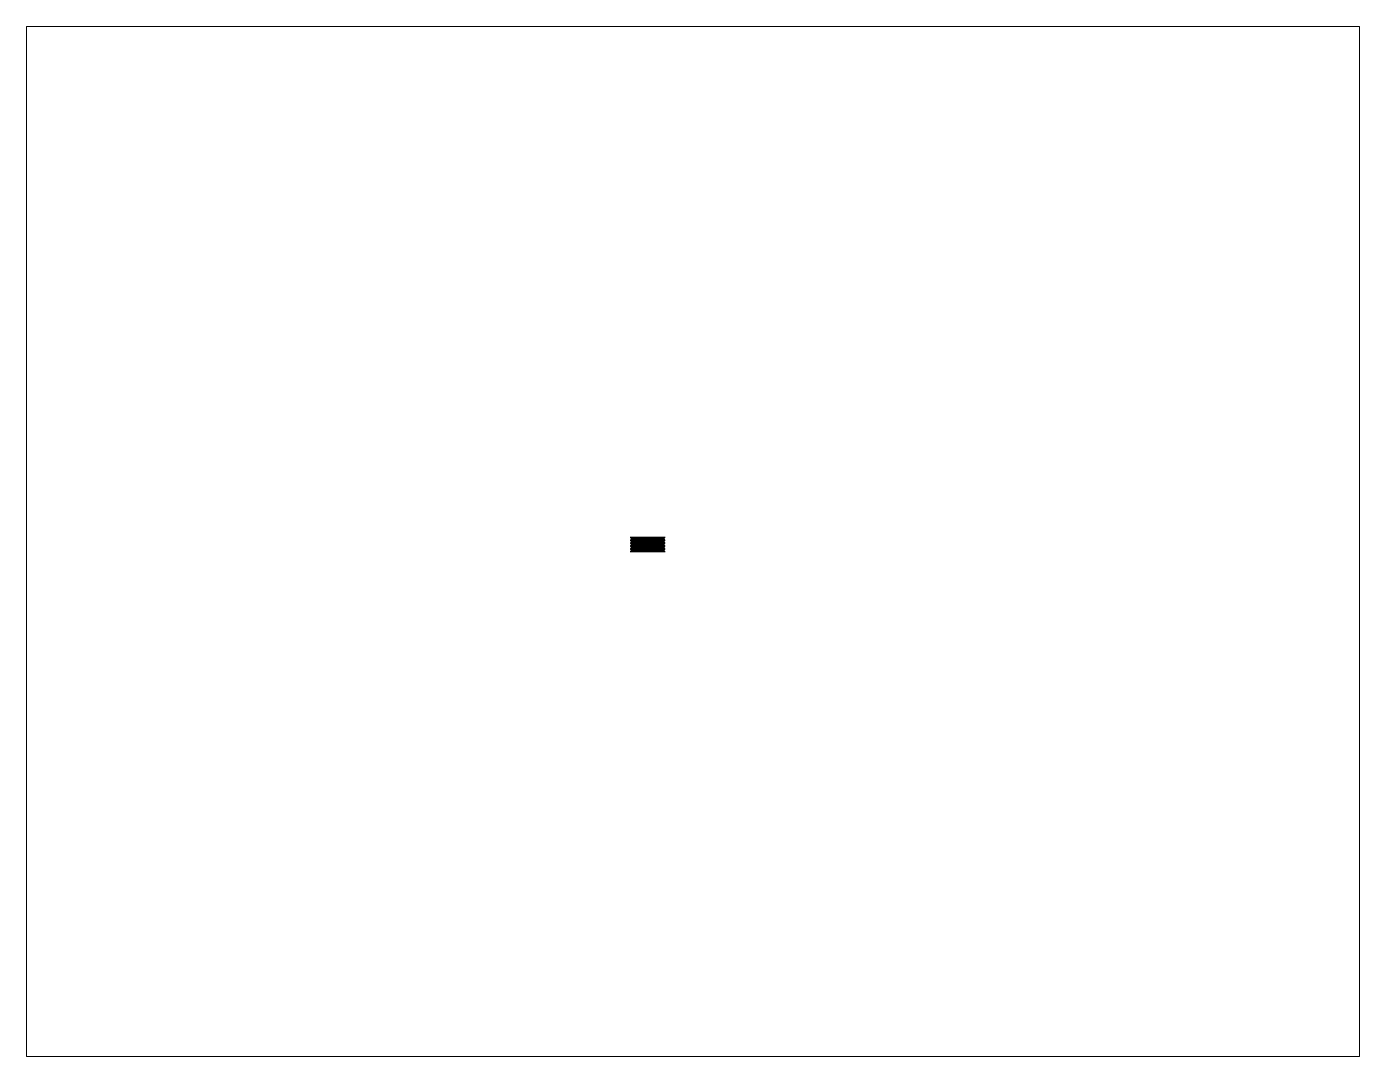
# Paper-space layout 'Layout1' of a CAD drawing. Extents: x 0 to 11, y 0 to 8.5.
# The model-space entities are those that its viewports show. They can reach past a viewport. Long polylines and large blocks are cut down to what shows.
import ezdxf

# ---------------------------------------------------------------- set-up
doc = ezdxf.new("R2010")
doc.units = 0
doc.header["$LTSCALE"] = 2.020202
doc.layers.add('TUILE', color=231, linetype='CONTINUOUS')
doc.layers.add('VIEWPORT', color=7, linetype='CONTINUOUS')

msp = doc.modelspace()

# ---------------------------------------------------------------- linework, layer by layer
at = {"layer": 'TUILE', "extrusion": (3.37906e-17, -0.162465, 0.986714)}
for p, q in [((-193, 370, 584), (-193, 388, 587)), ((-193, 315, 575), (-193, 333, 578)), ((-193, 259, 566), (-193, 278, 569)), ((-184, 361, 583), (-184, 361, 583)), ((-184, 361, 583), (-184, 342, 580)), ((-184, 342, 580), (-184, 361, 583)), ((-184, 361, 583), (-184, 361, 583)), ((-184, 287, 571), (-184, 305, 574)), ((-184, 305, 574), (-184, 305, 574)), ((-184, 305, 574), (-184, 305, 574)), ((-184, 305, 574), (-184, 287, 571)), ((-174, 370, 584), (-174, 388, 587)), ((-174, 388, 587), (-174, 370, 584)), ((-174, 333, 578), (-174, 315, 575)), ((-174, 315, 575), (-174, 333, 578)), ((-174, 278, 569), (-174, 259, 566)), ((-174, 259, 566), (-174, 278, 569)), ((-165, 361, 583), (-165, 342, 580)), ((-165, 342, 580), (-165, 361, 583)), ((-165, 361, 583), (-165, 361, 583)), ((-165, 305, 574), (-165, 287, 571)), ((-165, 287, 571), (-165, 305, 574)), ((-165, 305, 574), (-165, 305, 574)), ((-155, 388, 587), (-155, 370, 584)), ((-155, 370, 584), (-155, 388, 587)), ((-155, 333, 578), (-155, 315, 575)), ((-155, 315, 575), (-155, 333, 578)), ((-155, 278, 569), (-155, 259, 566)), ((-155, 259, 566), (-155, 278, 569)), ((-146, 361, 583), (-146, 342, 580)), ((-146, 342, 580), (-146, 361, 583)), ((-146, 361, 583), (-146, 361, 583)), ((-146, 305, 574), (-146, 287, 571)), ((-146, 287, 571), (-146, 305, 574)), ((-146, 305, 574), (-146, 305, 574)), ((-136, 370, 584), (-136, 388, 587)), ((-136, 388, 587), (-136, 370, 584)), ((-136, 333, 578), (-136, 315, 575)), ((-136, 315, 575), (-136, 333, 578)), ((-136, 278, 569), (-136, 259, 566)), ((-136, 259, 566), (-136, 278, 569)), ((-127, 361, 583), (-127, 342, 580)), ((-127, 342, 580), (-127, 361, 583)), ((-127, 361, 583), (-127, 361, 583)), ((-127, 305, 574), (-127, 287, 571)), ((-127, 287, 571), (-127, 305, 574)), ((-127, 305, 574), (-127, 305, 574)), ((-117, 370, 584), (-117, 388, 587)), ((-117, 388, 587), (-117, 370, 584)), ((-117, 333, 578), (-117, 315, 575)), ((-117, 315, 575), (-117, 333, 578)), ((-117, 278, 569), (-117, 259, 566)), ((-117, 259, 566), (-117, 278, 569)), ((-108, 361, 583), (-108, 342, 580)), ((-108, 342, 580), (-108, 361, 583)), ((-108, 361, 583), (-108, 361, 583)), ((-108, 305, 574), (-108, 287, 571)), ((-108, 287, 571), (-108, 305, 574)), ((-108, 305, 574), (-108, 305, 574)), ((-98, 388, 587), (-98, 370, 584)), ((-98, 370, 584), (-98, 388, 587)), ((-98, 333, 578), (-98, 315, 575)), ((-98, 315, 575), (-98, 333, 578)), ((-98, 278, 569), (-98, 259, 566)), ((-98, 259, 566), (-98, 278, 569)), ((-89, 361, 583), (-89, 342, 580)), ((-89, 342, 580), (-89, 361, 583)), ((-89, 361, 583), (-89, 361, 583)), ((-89, 287, 571), (-89, 305, 574)), ((-89, 305, 574), (-89, 305, 574)), ((-89, 305, 574), (-89, 287, 571)), ((-79, 370, 584), (-79, 388, 587)), ((-79, 388, 587), (-79, 370, 584)), ((-79, 333, 578), (-79, 315, 575)), ((-79, 315, 575), (-79, 333, 578)), ((-79, 278, 569), (-79, 259, 566)), ((-79, 259, 566), (-79, 278, 569)), ((-70, 361, 583), (-70, 342, 580)), ((-70, 342, 580), (-70, 361, 583)), ((-70, 361, 583), (-70, 361, 583)), ((-70, 305, 574), (-70, 287, 571)), ((-70, 287, 571), (-70, 305, 574)), ((-70, 305, 574), (-70, 305, 574)), ((-60, 370, 584), (-60, 388, 587)), ((-60, 388, 587), (-60, 370, 584)), ((-60, 333, 578), (-60, 315, 575)), ((-60, 315, 575), (-60, 333, 578)), ((-60, 278, 569), (-60, 259, 566)), ((-60, 259, 566), (-60, 278, 569)), ((-51, 361, 583), (-51, 342, 580)), ((-51, 342, 580), (-51, 361, 583)), ((-51, 361, 583), (-51, 361, 583)), ((-51, 305, 574), (-51, 287, 571)), ((-51, 287, 571), (-51, 305, 574)), ((-51, 305, 574), (-51, 305, 574)), ((-41, 370, 584), (-41, 388, 587)), ((-41, 388, 587), (-41, 370, 584)), ((-41, 333, 578), (-41, 315, 575)), ((-41, 315, 575), (-41, 333, 578)), ((-41, 278, 569), (-41, 259, 566)), ((-41, 259, 566), (-41, 278, 569)), ((-32, 361, 583), (-32, 342, 580)), ((-32, 342, 580), (-32, 361, 583)), ((-32, 361, 583), (-32, 361, 583)), ((-32, 305, 574), (-32, 287, 571)), ((-32, 287, 571), (-32, 305, 574)), ((-32, 305, 574), (-32, 305, 574)), ((-22, 388, 587), (-22, 370, 584)), ((-22, 370, 584), (-22, 388, 587)), ((-22, 333, 578), (-22, 315, 575)), ((-22, 315, 575), (-22, 333, 578)), ((-22, 278, 569), (-22, 259, 566)), ((-22, 259, 566), (-22, 278, 569)), ((-13, 361, 583), (-13, 342, 580)), ((-13, 342, 580), (-13, 361, 583)), ((-13, 361, 583), (-13, 361, 583)), ((-13, 305, 574), (-13, 287, 571)), ((-13, 287, 571), (-13, 305, 574)), ((-13, 305, 574), (-13, 305, 574)), ((-3, 370, 584), (-3, 388, 587)), ((-3, 388, 587), (-3, 370, 584)), ((-3, 333, 578), (-3, 315, 575)), ((-3, 315, 575), (-3, 333, 578)), ((-3, 278, 569), (-3, 259, 566)), ((-3, 259, 566), (-3, 278, 569)), ((6, 361, 583), (6, 342, 580)), ((6, 342, 580), (6, 361, 583)), ((6, 361, 583), (6, 361, 583)), ((6, 305, 574), (6, 287, 571)), ((6, 287, 571), (6, 305, 574)), ((6, 305, 574), (6, 305, 574)), ((16, 370, 584), (16, 388, 587)), ((16, 388, 587), (16, 370, 584)), ((16, 333, 578), (16, 315, 575)), ((16, 315, 575), (16, 333, 578)), ((16, 278, 569), (16, 259, 566)), ((16, 259, 566), (16, 278, 569)), ((25, 361, 583), (25, 342, 580)), ((25, 342, 580), (25, 361, 583)), ((25, 361, 583), (25, 361, 583)), ((25, 305, 574), (25, 287, 571)), ((25, 287, 571), (25, 305, 574)), ((25, 305, 574), (25, 305, 574)), ((35, 388, 587), (35, 370, 584)), ((35, 370, 584), (35, 388, 587)), ((35, 333, 578), (35, 315, 575)), ((35, 315, 575), (35, 333, 578)), ((35, 278, 569), (35, 259, 566)), ((35, 259, 566), (35, 278, 569)), ((44, 361, 583), (44, 342, 580)), ((44, 342, 580), (44, 361, 583)), ((44, 361, 583), (44, 361, 583)), ((44, 305, 574), (44, 287, 571)), ((44, 287, 571), (44, 305, 574)), ((44, 305, 574), (44, 305, 574)), ((54, 370, 584), (54, 388, 587)), ((54, 388, 587), (54, 370, 584)), ((54, 333, 578), (54, 315, 575)), ((54, 315, 575), (54, 333, 578)), ((54, 278, 569), (54, 259, 566)), ((54, 259, 566), (54, 278, 569)), ((63, 361, 583), (63, 342, 580)), ((63, 342, 580), (63, 361, 583)), ((63, 361, 583), (63, 361, 583)), ((63, 305, 574), (63, 287, 571)), ((63, 287, 571), (63, 305, 574)), ((63, 305, 574), (63, 305, 574)), ((73, 370, 584), (73, 388, 587)), ((73, 388, 587), (73, 370, 584)), ((73, 333, 578), (73, 315, 575)), ((73, 315, 575), (73, 333, 578)), ((73, 278, 569), (73, 259, 566)), ((73, 259, 566), (73, 278, 569)), ((82, 361, 583), (82, 342, 580)), ((82, 342, 580), (82, 361, 583)), ((82, 361, 583), (82, 361, 583)), ((82, 305, 574), (82, 287, 571)), ((82, 287, 571), (82, 305, 574)), ((82, 305, 574), (82, 305, 574)), ((92, 370, 584), (92, 388, 587)), ((92, 388, 587), (92, 370, 584)), ((92, 333, 578), (92, 315, 575)), ((92, 315, 575), (92, 333, 578)), ((92, 278, 569), (92, 259, 566)), ((92, 259, 566), (92, 278, 569)), ((101, 361, 583), (101, 342, 580)), ((101, 342, 580), (101, 361, 583)), ((101, 361, 583), (101, 361, 583)), ((101, 287, 571), (101, 305, 574)), ((101, 305, 574), (101, 305, 574)), ((101, 305, 574), (101, 287, 571)), ((111, 388, 587), (111, 370, 584)), ((111, 370, 584), (111, 388, 587)), ((111, 333, 578), (111, 315, 575)), ((111, 315, 575), (111, 333, 578)), ((111, 278, 569), (111, 259, 566)), ((111, 259, 566), (111, 278, 569)), ((120, 361, 583), (120, 342, 580)), ((120, 342, 580), (120, 361, 583)), ((120, 361, 583), (120, 361, 583)), ((120, 305, 574), (120, 287, 571)), ((120, 287, 571), (120, 305, 574)), ((120, 305, 574), (120, 305, 574)), ((130, 370, 584), (130, 388, 587)), ((130, 388, 587), (130, 370, 584)), ((130, 333, 578), (130, 315, 575)), ((130, 315, 575), (130, 333, 578)), ((130, 278, 569), (130, 259, 566)), ((130, 259, 566), (130, 278, 569)), ((139, 361, 583), (139, 342, 580)), ((139, 342, 580), (139, 361, 583)), ((139, 361, 583), (139, 361, 583)), ((139, 305, 574), (139, 287, 571)), ((139, 287, 571), (139, 305, 574)), ((139, 305, 574), (139, 305, 574)), ((149, 388, 587), (149, 370, 584)), ((149, 333, 578), (149, 315, 575)), ((149, 278, 569), (149, 259, 566)), ((158, 361, 583), (158, 342, 580)), ((158, 342, 580), (158, 361, 583)), ((158, 361, 583), (158, 361, 583)), ((158, 287, 571), (158, 305, 574)), ((158, 305, 574), (158, 305, 574)), ((158, 305, 574), (158, 287, 571)), ((168, 370, 584), (168, 388, 587)), ((168, 388, 587), (168, 370, 584)), ((168, 333, 578), (168, 315, 575)), ((168, 315, 575), (168, 333, 578)), ((168, 278, 569), (168, 259, 566)), ((168, 259, 566), (168, 278, 569)), ((177, 361, 583), (177, 342, 580)), ((177, 342, 580), (177, 361, 583)), ((177, 361, 583), (177, 361, 583)), ((177, 305, 574), (177, 287, 571)), ((177, 287, 571), (177, 305, 574)), ((177, 305, 574), (177, 305, 574)), ((187, 388, 587), (187, 370, 584)), ((187, 370, 584), (187, 388, 587)), ((187, 333, 578), (187, 315, 575)), ((187, 315, 575), (187, 333, 578)), ((187, 278, 569), (187, 259, 566)), ((187, 259, 566), (187, 278, 569)), ((196, 361, 583), (196, 342, 580)), ((196, 342, 580), (196, 361, 583)), ((196, 361, 583), (196, 361, 583)), ((196, 305, 574), (196, 287, 571)), ((196, 287, 571), (196, 305, 574)), ((196, 305, 574), (196, 305, 574)), ((206, 388, 587), (206, 370, 584)), ((206, 370, 584), (206, 388, 587)), ((206, 333, 578), (206, 315, 575)), ((206, 315, 575), (206, 333, 578)), ((206, 278, 569), (206, 259, 566)), ((206, 259, 566), (206, 278, 569)), ((215, 361, 583), (215, 342, 580)), ((215, 342, 580), (215, 361, 583)), ((215, 361, 583), (215, 361, 583)), ((215, 305, 574), (215, 287, 571)), ((215, 287, 571), (215, 305, 574)), ((215, 305, 574), (215, 305, 574)), ((225, 388, 587), (225, 370, 584)), ((225, 370, 584), (225, 388, 587)), ((225, 333, 578), (225, 315, 575)), ((225, 315, 575), (225, 333, 578)), ((225, 278, 569), (225, 259, 566)), ((225, 259, 566), (225, 278, 569)), ((234, 361, 583), (234, 342, 580)), ((234, 342, 580), (234, 361, 583)), ((234, 361, 583), (234, 361, 583)), ((234, 305, 574), (234, 287, 571)), ((234, 287, 571), (234, 305, 574)), ((234, 305, 574), (234, 305, 574)), ((244, 388, 587), (244, 370, 584)), ((244, 370, 584), (244, 388, 587)), ((244, 333, 578), (244, 315, 575)), ((244, 315, 575), (244, 333, 578)), ((244, 278, 569), (244, 259, 566)), ((244, 259, 566), (244, 278, 569)), ((253, 361, 583), (253, 342, 580)), ((253, 342, 580), (253, 361, 583)), ((253, 361, 583), (253, 361, 583)), ((253, 305, 574), (253, 287, 571)), ((253, 287, 571), (253, 305, 574)), ((253, 305, 574), (253, 305, 574)), ((263, 388, 587), (263, 370, 584)), ((263, 370, 584), (263, 388, 587)), ((263, 333, 578), (263, 315, 575)), ((263, 315, 575), (263, 333, 578)), ((263, 278, 569), (263, 259, 566)), ((263, 259, 566), (263, 278, 569)), ((272, 361, 583), (272, 342, 580)), ((272, 342, 580), (272, 361, 583)), ((272, 361, 583), (272, 361, 583)), ((272, 305, 574), (272, 287, 571)), ((272, 287, 571), (272, 305, 574)), ((272, 305, 574), (272, 305, 574)), ((282, 388, 587), (282, 370, 584)), ((282, 370, 584), (282, 388, 587)), ((282, 333, 578), (282, 315, 575)), ((282, 315, 575), (282, 333, 578)), ((282, 278, 569), (282, 259, 566)), ((282, 259, 566), (282, 278, 569)), ((291, 361, 583), (291, 342, 580)), ((291, 342, 580), (291, 361, 583)), ((291, 361, 583), (291, 361, 583)), ((291, 305, 574), (291, 287, 571)), ((291, 287, 571), (291, 305, 574)), ((291, 305, 574), (291, 305, 574)), ((301, 388, 587), (301, 370, 584)), ((301, 370, 584), (301, 388, 587)), ((301, 333, 578), (301, 315, 575)), ((301, 315, 575), (301, 333, 578)), ((301, 278, 569), (301, 259, 566)), ((301, 259, 566), (301, 278, 569)), ((310, 361, 583), (310, 342, 580)), ((310, 342, 580), (310, 361, 583)), ((310, 361, 583), (310, 361, 583)), ((310, 305, 574), (310, 287, 571)), ((310, 287, 571), (310, 305, 574)), ((310, 305, 574), (310, 305, 574)), ((320, 388, 587), (320, 370, 584)), ((320, 370, 584), (320, 388, 587)), ((320, 333, 578), (320, 315, 575)), ((320, 315, 575), (320, 333, 578)), ((320, 278, 569), (320, 259, 566)), ((320, 259, 566), (320, 278, 569)), ((329, 361, 583), (329, 342, 580)), ((329, 342, 580), (329, 361, 583)), ((329, 361, 583), (329, 361, 583)), ((329, 305, 574), (329, 287, 571)), ((329, 287, 571), (329, 305, 574)), ((329, 305, 574), (329, 305, 574)), ((339, 388, 587), (339, 370, 584)), ((339, 370, 584), (339, 388, 587)), ((339, 333, 578), (339, 315, 575)), ((339, 315, 575), (339, 333, 578)), ((339, 278, 569), (339, 259, 566)), ((339, 259, 566), (339, 278, 569)), ((348, 361, 583), (348, 342, 580)), ((348, 342, 580), (348, 361, 583)), ((348, 361, 583), (348, 361, 583)), ((348, 305, 574), (348, 287, 571)), ((348, 287, 571), (348, 305, 574)), ((348, 305, 574), (348, 305, 574)), ((358, 388, 587), (358, 370, 584)), ((358, 370, 584), (358, 388, 587)), ((358, 333, 578), (358, 315, 575)), ((358, 315, 575), (358, 333, 578)), ((358, 278, 569), (358, 259, 566)), ((358, 259, 566), (358, 278, 569)), ((367, 361, 583), (367, 342, 580)), ((367, 342, 580), (367, 361, 583)), ((367, 361, 583), (367, 361, 583)), ((367, 305, 574), (367, 287, 571)), ((367, 287, 571), (367, 305, 574)), ((367, 305, 574), (367, 305, 574)), ((377, 388, 587), (377, 370, 584)), ((377, 370, 584), (377, 388, 587)), ((377, 333, 578), (377, 315, 575)), ((377, 315, 575), (377, 333, 578)), ((377, 278, 569), (377, 259, 566)), ((377, 259, 566), (377, 278, 569)), ((386, 361, 583), (386, 342, 580)), ((386, 342, 580), (386, 361, 583)), ((386, 361, 583), (386, 361, 583)), ((386, 305, 574), (386, 287, 571)), ((386, 287, 571), (386, 305, 574)), ((386, 305, 574), (386, 305, 574)), ((396, 388, 587), (396, 370, 584)), ((396, 370, 584), (396, 388, 587)), ((396, 333, 578), (396, 315, 575)), ((396, 315, 575), (396, 333, 578)), ((396, 278, 569), (396, 259, 566)), ((396, 259, 566), (396, 278, 569)), ((405, 361, 583), (405, 342, 580)), ((405, 342, 580), (405, 361, 583)), ((405, 361, 583), (405, 361, 583)), ((405, 305, 574), (405, 287, 571)), ((405, 287, 571), (405, 305, 574)), ((405, 305, 574), (405, 305, 574)), ((415, 388, 587), (415, 370, 584)), ((415, 388, 587), (415, 370, 584)), ((415, 370, 584), (415, 388, 587)), ((415, 333, 578), (415, 315, 575)), ((415, 333, 578), (415, 315, 575)), ((415, 315, 575), (415, 333, 578)), ((415, 278, 569), (415, 259, 566)), ((415, 278, 569), (415, 259, 566)), ((415, 259, 566), (415, 278, 569)), ((424, 361, 583), (424, 342, 580)), ((424, 342, 580), (424, 361, 583)), ((424, 361, 583), (424, 361, 583)), ((424, 305, 574), (424, 287, 571)), ((424, 287, 571), (424, 305, 574)), ((424, 305, 574), (424, 305, 574)), ((434, 388, 587), (434, 370, 584)), ((434, 370, 584), (434, 388, 587)), ((434, 333, 578), (434, 315, 575)), ((434, 315, 575), (434, 333, 578)), ((434, 278, 569), (434, 259, 566)), ((434, 259, 566), (434, 278, 569)), ((443, 361, 583), (443, 342, 580)), ((443, 342, 580), (443, 361, 583)), ((443, 361, 583), (443, 361, 583)), ((443, 305, 574), (443, 287, 571)), ((443, 287, 571), (443, 305, 574)), ((443, 305, 574), (443, 305, 574)), ((453, 388, 587), (453, 370, 584)), ((453, 333, 578), (453, 315, 575)), ((453, 278, 569), (453, 259, 566)), ((-193, 204, 557), (-193, 222, 560)), ((-193, 149, 548), (-193, 167, 551)), ((-193, 94, 539), (-193, 112, 542)), ((-184, 232, 562), (-184, 250, 565)), ((-184, 250, 565), (-184, 250, 565)), ((-184, 250, 565), (-184, 250, 565)), ((-184, 250, 565), (-184, 232, 562)), ((-184, 177, 553), (-184, 195, 556)), ((-184, 195, 556), (-184, 195, 556)), ((-184, 195, 556), (-184, 195, 556)), ((-184, 195, 556), (-184, 177, 553)), ((-184, 121, 544), (-184, 140, 547)), ((-184, 140, 547), (-184, 140, 547)), ((-184, 140, 547), (-184, 140, 547)), ((-184, 140, 547), (-184, 121, 544)), ((-174, 222, 560), (-174, 204, 557)), ((-174, 204, 557), (-174, 222, 560)), ((-174, 167, 551), (-174, 149, 548)), ((-174, 149, 548), (-174, 167, 551)), ((-174, 112, 542), (-174, 94, 539)), ((-174, 94, 539), (-174, 112, 542)), ((-165, 250, 565), (-165, 232, 562)), ((-165, 232, 562), (-165, 250, 565)), ((-165, 250, 565), (-165, 250, 565)), ((-165, 195, 556), (-165, 177, 553)), ((-165, 177, 553), (-165, 195, 556)), ((-165, 195, 556), (-165, 195, 556)), ((-165, 140, 547), (-165, 121, 544)), ((-165, 121, 544), (-165, 140, 547)), ((-165, 140, 547), (-165, 140, 547)), ((-155, 222, 560), (-155, 204, 557)), ((-155, 204, 557), (-155, 222, 560)), ((-155, 167, 551), (-155, 149, 548)), ((-155, 149, 548), (-155, 167, 551)), ((-155, 112, 542), (-155, 94, 539)), ((-155, 94, 539), (-155, 112, 542)), ((-146, 250, 565), (-146, 232, 562)), ((-146, 232, 562), (-146, 250, 565)), ((-146, 250, 565), (-146, 250, 565)), ((-146, 195, 556), (-146, 177, 553)), ((-146, 177, 553), (-146, 195, 556)), ((-146, 195, 556), (-146, 195, 556)), ((-146, 140, 547), (-146, 121, 544)), ((-146, 121, 544), (-146, 140, 547)), ((-146, 140, 547), (-146, 140, 547)), ((-136, 222, 560), (-136, 204, 557)), ((-136, 204, 557), (-136, 222, 560)), ((-136, 167, 551), (-136, 149, 548)), ((-136, 149, 548), (-136, 167, 551)), ((-136, 112, 542), (-136, 94, 539)), ((-136, 94, 539), (-136, 112, 542)), ((-127, 250, 565), (-127, 232, 562)), ((-127, 232, 562), (-127, 250, 565)), ((-127, 250, 565), (-127, 250, 565)), ((-127, 195, 556), (-127, 177, 553)), ((-127, 177, 553), (-127, 195, 556)), ((-127, 195, 556), (-127, 195, 556)), ((-127, 140, 547), (-127, 121, 544)), ((-127, 121, 544), (-127, 140, 547)), ((-127, 140, 547), (-127, 140, 547)), ((-117, 222, 560), (-117, 204, 557)), ((-117, 204, 557), (-117, 222, 560)), ((-117, 167, 551), (-117, 149, 548)), ((-117, 149, 548), (-117, 167, 551)), ((-117, 112, 542), (-117, 94, 539)), ((-117, 94, 539), (-117, 112, 542)), ((-108, 250, 565), (-108, 232, 562)), ((-108, 232, 562), (-108, 250, 565)), ((-108, 250, 565), (-108, 250, 565)), ((-108, 195, 556), (-108, 177, 553)), ((-108, 177, 553), (-108, 195, 556)), ((-108, 195, 556), (-108, 195, 556)), ((-108, 140, 547), (-108, 121, 544)), ((-108, 121, 544), (-108, 140, 547)), ((-108, 140, 547), (-108, 140, 547)), ((-98, 222, 560), (-98, 204, 557)), ((-98, 204, 557), (-98, 222, 560)), ((-98, 167, 551), (-98, 149, 548)), ((-98, 149, 548), (-98, 167, 551)), ((-98, 112, 542), (-98, 94, 539)), ((-98, 94, 539), (-98, 112, 542)), ((-89, 232, 562), (-89, 250, 565)), ((-89, 250, 565), (-89, 250, 565)), ((-89, 250, 565), (-89, 232, 562)), ((-89, 177, 553), (-89, 195, 556)), ((-89, 195, 556), (-89, 195, 556)), ((-89, 195, 556), (-89, 177, 553)), ((-89, 121, 544), (-89, 140, 547)), ((-89, 140, 547), (-89, 140, 547)), ((-89, 140, 547), (-89, 121, 544)), ((-79, 222, 560), (-79, 204, 557)), ((-79, 204, 557), (-79, 222, 560)), ((-79, 167, 551), (-79, 149, 548)), ((-79, 149, 548), (-79, 167, 551)), ((-79, 112, 542), (-79, 94, 539)), ((-79, 94, 539), (-79, 112, 542)), ((-70, 250, 565), (-70, 232, 562)), ((-70, 232, 562), (-70, 250, 565)), ((-70, 250, 565), (-70, 250, 565)), ((-70, 195, 556), (-70, 177, 553)), ((-70, 177, 553), (-70, 195, 556)), ((-70, 195, 556), (-70, 195, 556)), ((-70, 140, 547), (-70, 121, 544)), ((-70, 121, 544), (-70, 140, 547)), ((-70, 140, 547), (-70, 140, 547)), ((-60, 222, 560), (-60, 204, 557)), ((-60, 204, 557), (-60, 222, 560)), ((-60, 167, 551), (-60, 149, 548)), ((-60, 149, 548), (-60, 167, 551)), ((-60, 112, 542), (-60, 94, 539)), ((-60, 94, 539), (-60, 112, 542)), ((-51, 250, 565), (-51, 232, 562)), ((-51, 232, 562), (-51, 250, 565)), ((-51, 250, 565), (-51, 250, 565)), ((-51, 195, 556), (-51, 177, 553)), ((-51, 177, 553), (-51, 195, 556)), ((-51, 195, 556), (-51, 195, 556)), ((-51, 140, 547), (-51, 121, 544)), ((-51, 121, 544), (-51, 140, 547)), ((-51, 140, 547), (-51, 140, 547)), ((-41, 222, 560), (-41, 204, 557)), ((-41, 204, 557), (-41, 222, 560)), ((-41, 167, 551), (-41, 149, 548)), ((-41, 149, 548), (-41, 167, 551)), ((-41, 112, 542), (-41, 94, 539)), ((-41, 94, 539), (-41, 112, 542)), ((-32, 250, 565), (-32, 232, 562)), ((-32, 232, 562), (-32, 250, 565)), ((-32, 250, 565), (-32, 250, 565)), ((-32, 195, 556), (-32, 177, 553)), ((-32, 177, 553), (-32, 195, 556)), ((-32, 195, 556), (-32, 195, 556)), ((-32, 140, 547), (-32, 121, 544)), ((-32, 121, 544), (-32, 140, 547)), ((-32, 140, 547), (-32, 140, 547)), ((-22, 222, 560), (-22, 204, 557)), ((-22, 204, 557), (-22, 222, 560)), ((-22, 167, 551), (-22, 149, 548)), ((-22, 149, 548), (-22, 167, 551)), ((-22, 112, 542), (-22, 94, 539)), ((-22, 94, 539), (-22, 112, 542)), ((-13, 250, 565), (-13, 232, 562)), ((-13, 232, 562), (-13, 250, 565)), ((-13, 250, 565), (-13, 250, 565)), ((-13, 195, 556), (-13, 177, 553)), ((-13, 177, 553), (-13, 195, 556)), ((-13, 195, 556), (-13, 195, 556)), ((-13, 140, 547), (-13, 121, 544)), ((-13, 121, 544), (-13, 140, 547)), ((-13, 140, 547), (-13, 140, 547)), ((-3, 222, 560), (-3, 204, 557)), ((-3, 204, 557), (-3, 222, 560)), ((-3, 167, 551), (-3, 149, 548)), ((-3, 149, 548), (-3, 167, 551)), ((-3, 112, 542), (-3, 94, 539)), ((-3, 94, 539), (-3, 112, 542)), ((6, 250, 565), (6, 232, 562)), ((6, 232, 562), (6, 250, 565)), ((6, 250, 565), (6, 250, 565)), ((6, 195, 556), (6, 177, 553)), ((6, 177, 553), (6, 195, 556)), ((6, 195, 556), (6, 195, 556)), ((6, 140, 547), (6, 121, 544)), ((6, 121, 544), (6, 140, 547)), ((6, 140, 547), (6, 140, 547)), ((16, 222, 560), (16, 204, 557)), ((16, 204, 557), (16, 222, 560)), ((16, 167, 551), (16, 149, 548)), ((16, 149, 548), (16, 167, 551)), ((16, 112, 542), (16, 94, 539)), ((16, 94, 539), (16, 112, 542)), ((25, 250, 565), (25, 232, 562)), ((25, 232, 562), (25, 250, 565)), ((25, 250, 565), (25, 250, 565)), ((25, 195, 556), (25, 177, 553)), ((25, 177, 553), (25, 195, 556)), ((25, 195, 556), (25, 195, 556)), ((25, 140, 547), (25, 121, 544)), ((25, 121, 544), (25, 140, 547)), ((25, 140, 547), (25, 140, 547)), ((35, 222, 560), (35, 204, 557)), ((35, 204, 557), (35, 222, 560)), ((35, 167, 551), (35, 149, 548)), ((35, 149, 548), (35, 167, 551)), ((35, 112, 542), (35, 94, 539)), ((35, 94, 539), (35, 112, 542)), ((44, 250, 565), (44, 232, 562)), ((44, 232, 562), (44, 250, 565)), ((44, 250, 565), (44, 250, 565)), ((44, 195, 556), (44, 177, 553)), ((44, 177, 553), (44, 195, 556)), ((44, 195, 556), (44, 195, 556)), ((44, 140, 547), (44, 121, 544)), ((44, 121, 544), (44, 140, 547)), ((44, 140, 547), (44, 140, 547)), ((54, 222, 560), (54, 204, 557)), ((54, 204, 557), (54, 222, 560)), ((54, 167, 551), (54, 149, 548)), ((54, 149, 548), (54, 167, 551)), ((54, 112, 542), (54, 94, 539)), ((54, 94, 539), (54, 112, 542)), ((63, 250, 565), (63, 232, 562)), ((63, 232, 562), (63, 250, 565)), ((63, 250, 565), (63, 250, 565)), ((63, 195, 556), (63, 177, 553)), ((63, 177, 553), (63, 195, 556)), ((63, 195, 556), (63, 195, 556)), ((63, 140, 547), (63, 121, 544)), ((63, 121, 544), (63, 140, 547)), ((63, 140, 547), (63, 140, 547)), ((73, 222, 560), (73, 204, 557)), ((73, 204, 557), (73, 222, 560)), ((73, 167, 551), (73, 149, 548)), ((73, 149, 548), (73, 167, 551)), ((73, 112, 542), (73, 94, 539)), ((73, 94, 539), (73, 112, 542)), ((82, 250, 565), (82, 232, 562)), ((82, 232, 562), (82, 250, 565)), ((82, 250, 565), (82, 250, 565)), ((82, 195, 556), (82, 177, 553)), ((82, 177, 553), (82, 195, 556)), ((82, 195, 556), (82, 195, 556)), ((82, 140, 547), (82, 121, 544)), ((82, 121, 544), (82, 140, 547)), ((82, 140, 547), (82, 140, 547)), ((92, 222, 560), (92, 204, 557)), ((92, 204, 557), (92, 222, 560)), ((92, 167, 551), (92, 149, 548)), ((92, 149, 548), (92, 167, 551)), ((92, 112, 542), (92, 94, 539)), ((92, 94, 539), (92, 112, 542)), ((101, 232, 562), (101, 250, 565)), ((101, 250, 565), (101, 250, 565)), ((101, 250, 565), (101, 232, 562)), ((101, 177, 553), (101, 195, 556)), ((101, 195, 556), (101, 195, 556)), ((101, 195, 556), (101, 177, 553)), ((101, 121, 544), (101, 140, 547)), ((101, 140, 547), (101, 140, 547)), ((101, 140, 547), (101, 121, 544)), ((111, 222, 560), (111, 204, 557)), ((111, 204, 557), (111, 222, 560)), ((111, 167, 551), (111, 149, 548)), ((111, 149, 548), (111, 167, 551)), ((111, 112, 542), (111, 94, 539)), ((111, 94, 539), (111, 112, 542)), ((120, 250, 565), (120, 232, 562)), ((120, 232, 562), (120, 250, 565)), ((120, 250, 565), (120, 250, 565)), ((120, 195, 556), (120, 177, 553)), ((120, 177, 553), (120, 195, 556)), ((120, 195, 556), (120, 195, 556)), ((120, 140, 547), (120, 121, 544)), ((120, 121, 544), (120, 140, 547)), ((120, 140, 547), (120, 140, 547)), ((130, 222, 560), (130, 204, 557)), ((130, 204, 557), (130, 222, 560)), ((130, 167, 551), (130, 149, 548)), ((130, 149, 548), (130, 167, 551)), ((130, 112, 542), (130, 94, 539)), ((130, 94, 539), (130, 112, 542)), ((139, 250, 565), (139, 232, 562)), ((139, 232, 562), (139, 250, 565)), ((139, 250, 565), (139, 250, 565)), ((139, 195, 556), (139, 177, 553)), ((139, 177, 553), (139, 195, 556)), ((139, 195, 556), (139, 195, 556)), ((139, 140, 547), (139, 121, 544)), ((139, 121, 544), (139, 140, 547)), ((139, 140, 547), (139, 140, 547)), ((149, 222, 560), (149, 204, 557)), ((149, 167, 551), (149, 149, 548)), ((149, 112, 542), (149, 94, 539)), ((158, 232, 562), (158, 250, 565)), ((158, 250, 565), (158, 250, 565)), ((158, 250, 565), (158, 232, 562)), ((158, 177, 553), (158, 195, 556)), ((158, 195, 556), (158, 195, 556)), ((158, 195, 556), (158, 177, 553)), ((158, 121, 544), (158, 140, 547)), ((158, 140, 547), (158, 140, 547)), ((158, 140, 547), (158, 121, 544)), ((168, 222, 560), (168, 204, 557)), ((168, 204, 557), (168, 222, 560)), ((168, 167, 551), (168, 149, 548)), ((168, 149, 548), (168, 167, 551)), ((168, 112, 542), (168, 94, 539)), ((168, 94, 539), (168, 112, 542)), ((177, 250, 565), (177, 232, 562)), ((177, 232, 562), (177, 250, 565)), ((177, 250, 565), (177, 250, 565)), ((177, 195, 556), (177, 177, 553)), ((177, 177, 553), (177, 195, 556)), ((177, 195, 556), (177, 195, 556)), ((177, 140, 547), (177, 121, 544)), ((177, 121, 544), (177, 140, 547)), ((177, 140, 547), (177, 140, 547)), ((187, 222, 560), (187, 204, 557)), ((187, 204, 557), (187, 222, 560)), ((187, 167, 551), (187, 149, 548)), ((187, 149, 548), (187, 167, 551)), ((187, 112, 542), (187, 94, 539)), ((187, 94, 539), (187, 112, 542)), ((196, 250, 565), (196, 232, 562)), ((196, 232, 562), (196, 250, 565)), ((196, 250, 565), (196, 250, 565)), ((196, 195, 556), (196, 177, 553)), ((196, 177, 553), (196, 195, 556)), ((196, 195, 556), (196, 195, 556)), ((196, 140, 547), (196, 121, 544)), ((196, 121, 544), (196, 140, 547)), ((196, 140, 547), (196, 140, 547)), ((206, 222, 560), (206, 204, 557)), ((206, 204, 557), (206, 222, 560)), ((206, 167, 551), (206, 149, 548)), ((206, 149, 548), (206, 167, 551)), ((206, 112, 542), (206, 94, 539)), ((206, 94, 539), (206, 112, 542)), ((215, 250, 565), (215, 232, 562)), ((215, 232, 562), (215, 250, 565)), ((215, 250, 565), (215, 250, 565)), ((215, 195, 556), (215, 177, 553)), ((215, 177, 553), (215, 195, 556)), ((215, 195, 556), (215, 195, 556)), ((215, 140, 547), (215, 121, 544)), ((215, 121, 544), (215, 140, 547)), ((215, 140, 547), (215, 140, 547)), ((225, 222, 560), (225, 204, 557)), ((225, 204, 557), (225, 222, 560)), ((225, 167, 551), (225, 149, 548)), ((225, 149, 548), (225, 167, 551)), ((225, 112, 542), (225, 94, 539)), ((225, 94, 539), (225, 112, 542)), ((234, 250, 565), (234, 232, 562)), ((234, 232, 562), (234, 250, 565)), ((234, 250, 565), (234, 250, 565)), ((234, 195, 556), (234, 177, 553)), ((234, 177, 553), (234, 195, 556)), ((234, 195, 556), (234, 195, 556)), ((234, 140, 547), (234, 121, 544)), ((234, 121, 544), (234, 140, 547)), ((234, 140, 547), (234, 140, 547)), ((244, 222, 560), (244, 204, 557)), ((244, 204, 557), (244, 222, 560)), ((244, 167, 551), (244, 149, 548)), ((244, 149, 548), (244, 167, 551)), ((244, 112, 542), (244, 94, 539)), ((244, 94, 539), (244, 112, 542)), ((253, 250, 565), (253, 232, 562)), ((253, 232, 562), (253, 250, 565)), ((253, 250, 565), (253, 250, 565)), ((253, 195, 556), (253, 177, 553)), ((253, 177, 553), (253, 195, 556)), ((253, 195, 556), (253, 195, 556)), ((253, 140, 547), (253, 121, 544)), ((253, 121, 544), (253, 140, 547)), ((253, 140, 547), (253, 140, 547)), ((263, 222, 560), (263, 204, 557)), ((263, 204, 557), (263, 222, 560)), ((263, 167, 551), (263, 149, 548)), ((263, 149, 548), (263, 167, 551)), ((263, 112, 542), (263, 94, 539)), ((263, 94, 539), (263, 112, 542)), ((272, 250, 565), (272, 232, 562)), ((272, 232, 562), (272, 250, 565)), ((272, 250, 565), (272, 250, 565)), ((272, 195, 556), (272, 177, 553)), ((272, 177, 553), (272, 195, 556)), ((272, 195, 556), (272, 195, 556)), ((272, 140, 547), (272, 121, 544)), ((272, 121, 544), (272, 140, 547)), ((272, 140, 547), (272, 140, 547)), ((282, 222, 560), (282, 204, 557)), ((282, 204, 557), (282, 222, 560)), ((282, 167, 551), (282, 149, 548)), ((282, 149, 548), (282, 167, 551)), ((282, 112, 542), (282, 94, 539)), ((282, 94, 539), (282, 112, 542)), ((291, 250, 565), (291, 232, 562)), ((291, 232, 562), (291, 250, 565)), ((291, 250, 565), (291, 250, 565)), ((291, 195, 556), (291, 177, 553)), ((291, 177, 553), (291, 195, 556)), ((291, 195, 556), (291, 195, 556)), ((291, 140, 547), (291, 121, 544)), ((291, 121, 544), (291, 140, 547)), ((291, 140, 547), (291, 140, 547)), ((301, 222, 560), (301, 204, 557)), ((301, 204, 557), (301, 222, 560)), ((301, 167, 551), (301, 149, 548)), ((301, 149, 548), (301, 167, 551)), ((301, 112, 542), (301, 94, 539)), ((301, 94, 539), (301, 112, 542)), ((310, 250, 565), (310, 232, 562)), ((310, 232, 562), (310, 250, 565)), ((310, 250, 565), (310, 250, 565)), ((310, 195, 556), (310, 177, 553)), ((310, 177, 553), (310, 195, 556)), ((310, 195, 556), (310, 195, 556)), ((310, 140, 547), (310, 121, 544)), ((310, 121, 544), (310, 140, 547)), ((310, 140, 547), (310, 140, 547)), ((320, 222, 560), (320, 204, 557)), ((320, 204, 557), (320, 222, 560)), ((320, 167, 551), (320, 149, 548)), ((320, 149, 548), (320, 167, 551)), ((320, 112, 542), (320, 94, 539)), ((320, 94, 539), (320, 112, 542)), ((329, 250, 565), (329, 232, 562)), ((329, 232, 562), (329, 250, 565)), ((329, 250, 565), (329, 250, 565)), ((329, 195, 556), (329, 177, 553)), ((329, 177, 553), (329, 195, 556)), ((329, 195, 556), (329, 195, 556)), ((329, 140, 547), (329, 121, 544)), ((329, 121, 544), (329, 140, 547)), ((329, 140, 547), (329, 140, 547)), ((339, 222, 560), (339, 204, 557)), ((339, 204, 557), (339, 222, 560)), ((339, 167, 551), (339, 149, 548)), ((339, 149, 548), (339, 167, 551)), ((339, 112, 542), (339, 94, 539)), ((339, 94, 539), (339, 112, 542)), ((348, 250, 565), (348, 232, 562)), ((348, 232, 562), (348, 250, 565)), ((348, 250, 565), (348, 250, 565)), ((348, 195, 556), (348, 177, 553)), ((348, 177, 553), (348, 195, 556)), ((348, 195, 556), (348, 195, 556)), ((348, 140, 547), (348, 121, 544)), ((348, 121, 544), (348, 140, 547)), ((348, 140, 547), (348, 140, 547)), ((358, 222, 560), (358, 204, 557)), ((358, 204, 557), (358, 222, 560)), ((358, 167, 551), (358, 149, 548)), ((358, 149, 548), (358, 167, 551)), ((358, 112, 542), (358, 94, 539)), ((358, 94, 539), (358, 112, 542)), ((367, 250, 565), (367, 232, 562)), ((367, 232, 562), (367, 250, 565)), ((367, 250, 565), (367, 250, 565)), ((367, 195, 556), (367, 177, 553)), ((367, 177, 553), (367, 195, 556)), ((367, 195, 556), (367, 195, 556)), ((367, 140, 547), (367, 121, 544)), ((367, 121, 544), (367, 140, 547)), ((367, 140, 547), (367, 140, 547)), ((377, 222, 560), (377, 204, 557)), ((377, 204, 557), (377, 222, 560)), ((377, 167, 551), (377, 149, 548)), ((377, 149, 548), (377, 167, 551)), ((377, 112, 542), (377, 94, 539)), ((377, 94, 539), (377, 112, 542)), ((386, 250, 565), (386, 232, 562)), ((386, 232, 562), (386, 250, 565)), ((386, 250, 565), (386, 250, 565)), ((386, 195, 556), (386, 177, 553)), ((386, 177, 553), (386, 195, 556)), ((386, 195, 556), (386, 195, 556)), ((386, 140, 547), (386, 121, 544)), ((386, 121, 544), (386, 140, 547)), ((386, 140, 547), (386, 140, 547)), ((396, 222, 560), (396, 204, 557)), ((396, 204, 557), (396, 222, 560)), ((396, 167, 551), (396, 149, 548)), ((396, 149, 548), (396, 167, 551)), ((396, 112, 542), (396, 94, 539)), ((396, 94, 539), (396, 112, 542)), ((405, 250, 565), (405, 232, 562)), ((405, 232, 562), (405, 250, 565)), ((405, 250, 565), (405, 250, 565)), ((405, 195, 556), (405, 177, 553)), ((405, 177, 553), (405, 195, 556)), ((405, 195, 556), (405, 195, 556)), ((405, 140, 547), (405, 121, 544)), ((405, 121, 544), (405, 140, 547)), ((405, 140, 547), (405, 140, 547)), ((415, 222, 560), (415, 204, 557)), ((415, 222, 560), (415, 204, 557)), ((415, 204, 557), (415, 222, 560)), ((415, 167, 551), (415, 149, 548)), ((415, 167, 551), (415, 149, 548)), ((415, 149, 548), (415, 167, 551)), ((415, 112, 542), (415, 94, 539)), ((415, 112, 542), (415, 94, 539)), ((415, 94, 539), (415, 112, 542)), ((424, 250, 565), (424, 232, 562)), ((424, 232, 562), (424, 250, 565)), ((424, 250, 565), (424, 250, 565)), ((424, 195, 556), (424, 177, 553)), ((424, 177, 553), (424, 195, 556)), ((424, 195, 556), (424, 195, 556)), ((424, 140, 547), (424, 121, 544)), ((424, 121, 544), (424, 140, 547)), ((424, 140, 547), (424, 140, 547)), ((434, 222, 560), (434, 204, 557)), ((434, 204, 557), (434, 222, 560)), ((434, 167, 551), (434, 149, 548)), ((434, 149, 548), (434, 167, 551)), ((434, 112, 542), (434, 94, 539)), ((434, 94, 539), (434, 112, 542)), ((443, 250, 565), (443, 232, 562)), ((443, 232, 562), (443, 250, 565)), ((443, 250, 565), (443, 250, 565)), ((443, 195, 556), (443, 177, 553)), ((443, 177, 553), (443, 195, 556)), ((443, 195, 556), (443, 195, 556)), ((443, 140, 547), (443, 121, 544)), ((443, 121, 544), (443, 140, 547)), ((443, 140, 547), (443, 140, 547)), ((453, 222, 560), (453, 204, 557)), ((453, 167, 551), (453, 149, 548)), ((453, 112, 542), (453, 94, 539))]:
    msp.add_line(p, q, dxfattribs=at)
for centre, start, end in [((-184, 460, 517), 180, 0), ((-193, 432, 517), 269.4778, 0), ((-184, 404, 517), 180, 0), ((-193, 376, 517), 269.4778, 0), ((-184, 348, 517), 180, 0), ((-174, 432, 517), 180, 0), ((-174, 376, 517), 180, 0), ((-165, 460, 517), 180, 0), ((-165, 404, 517), 180, 0), ((-165, 348, 517), 180, 0), ((-155, 432, 517), 180, 0), ((-155, 376, 517), 180, 0), ((-146, 460, 517), 180, 0), ((-146, 404, 517), 180, 0), ((-146, 348, 517), 180, 0), ((-136, 432, 517), 180, 0), ((-136, 376, 517), 180, 0), ((-127, 460, 517), 180, 0), ((-127, 404, 517), 180, 0), ((-127, 348, 517), 180, 0), ((-117, 432, 517), 180, 0), ((-117, 376, 517), 180, 0), ((-108, 460, 517), 180, 0), ((-108, 404, 517), 180, 0), ((-108, 348, 517), 180, 0), ((-98, 432, 517), 180, 0), ((-98, 376, 517), 180, 0), ((-89, 460, 517), 180, 0), ((-89, 404, 517), 180, 0), ((-89, 348, 517), 180, 0), ((-79, 432, 517), 180, 0), ((-79, 376, 517), 180, 0), ((-70, 460, 517), 180, 0), ((-70, 404, 517), 180, 0), ((-70, 348, 517), 180, 0), ((-60, 432, 517), 180, 0), ((-60, 376, 517), 180, 0), ((-51, 460, 517), 180, 0), ((-51, 404, 517), 180, 0), ((-51, 348, 517), 180, 0), ((-41, 432, 517), 180, 0), ((-41, 376, 517), 180, 0), ((-32, 460, 517), 180, 0), ((-32, 404, 517), 180, 0), ((-32, 348, 517), 180, 0), ((-22, 432, 517), 180, 0), ((-22, 376, 517), 180, 0), ((-13, 460, 517), 180, 0), ((-13, 404, 517), 180, 0), ((-13, 348, 517), 180, 0), ((-3, 432, 517), 180, 0), ((-3, 376, 517), 180, 0), ((6, 460, 517), 180, 0), ((6, 404, 517), 180, 0), ((6, 348, 517), 180, 0), ((16, 432, 517), 180, 0), ((16, 376, 517), 180, 0), ((25, 460, 517), 180, 0), ((25, 404, 517), 180, 0), ((25, 348, 517), 180, 0), ((35, 432, 517), 180, 0), ((35, 376, 517), 180, 0), ((44, 460, 517), 180, 0), ((44, 404, 517), 180, 0), ((44, 348, 517), 180, 0), ((54, 432, 517), 180, 0), ((54, 376, 517), 180, 0), ((63, 460, 517), 180, 0), ((63, 404, 517), 180, 0), ((63, 348, 517), 180, 0), ((73, 432, 517), 180, 0), ((73, 376, 517), 180, 0), ((82, 460, 517), 180, 0), ((82, 404, 517), 180, 0), ((82, 348, 517), 180, 0), ((92, 432, 517), 180, 0), ((92, 376, 517), 180, 0), ((101, 460, 517), 180, 0), ((101, 404, 517), 180, 0), ((101, 348, 517), 180, 0), ((111, 432, 517), 180, 0), ((111, 376, 517), 180, 0), ((120, 460, 517), 180, 0), ((120, 404, 517), 180, 0), ((120, 348, 517), 180, 0), ((130, 432, 517), 180, 0), ((130, 376, 517), 180, 0), ((139, 460, 517), 180, 0), ((139, 404, 517), 180, 0), ((139, 348, 517), 180, 0), ((149, 432, 517), 180, 0), ((149, 376, 517), 180, 0), ((158, 460, 517), 180, 0), ((158, 404, 517), 180, 0), ((158, 348, 517), 180, 0), ((168, 432, 517), 180, 0), ((168, 376, 517), 180, 0), ((177, 460, 517), 180, 0), ((177, 404, 517), 180, 0), ((177, 348, 517), 180, 0), ((187, 432, 517), 180, 0), ((187, 376, 517), 180, 0), ((196, 460, 517), 180, 0), ((196, 404, 517), 180, 0), ((196, 348, 517), 180, 0), ((206, 432, 517), 180, 0), ((206, 376, 517), 180, 0), ((215, 460, 517), 180, 0), ((215, 404, 517), 180, 0), ((215, 348, 517), 180, 0), ((225, 432, 517), 180, 0), ((225, 376, 517), 180, 0), ((234, 460, 517), 180, 0), ((234, 404, 517), 180, 0), ((234, 348, 517), 180, 0), ((244, 432, 517), 180, 0), ((244, 376, 517), 180, 0), ((253, 460, 517), 180, 0), ((253, 404, 517), 180, 0), ((253, 348, 517), 180, 0), ((263, 432, 517), 180, 0), ((263, 376, 517), 180, 0), ((272, 460, 517), 180, 0), ((272, 404, 517), 180, 0), ((272, 348, 517), 180, 0), ((282, 432, 517), 180, 0), ((282, 376, 517), 180, 0), ((291, 460, 517), 180, 0), ((291, 404, 517), 180, 0), ((291, 348, 517), 180, 0), ((301, 432, 517), 180, 0), ((301, 376, 517), 180, 0), ((310, 460, 517), 180, 0), ((310, 404, 517), 180, 0), ((310, 348, 517), 180, 0), ((320, 432, 517), 180, 0), ((320, 376, 517), 180, 0), ((329, 460, 517), 180, 0), ((329, 404, 517), 180, 0), ((329, 348, 517), 180, 0), ((339, 432, 517), 180, 0), ((339, 376, 517), 180, 0), ((348, 460, 517), 180, 0), ((348, 404, 517), 180, 0), ((348, 348, 517), 180, 0), ((358, 432, 517), 180, 0), ((358, 376, 517), 180, 0), ((367, 460, 517), 180, 0), ((367, 404, 517), 180, 0), ((367, 348, 517), 180, 0), ((377, 432, 517), 180, 0), ((377, 376, 517), 180, 0), ((386, 460, 517), 180, 0), ((386, 404, 517), 180, 0), ((386, 348, 517), 180, 0), ((396, 432, 517), 180, 0), ((396, 376, 517), 180, 0), ((405, 460, 517), 180, 0), ((405, 404, 517), 180, 0), ((405, 348, 517), 180, 0), ((415, 432, 517), 180, 0), ((415, 376, 517), 180, 0), ((424, 460, 517), 180, 0), ((424, 404, 517), 180, 0), ((424, 348, 517), 180, 0), ((434, 432, 517), 180, 0), ((434, 376, 517), 180, 0), ((443, 460, 517), 180, 0), ((443, 404, 517), 180, 0), ((443, 348, 517), 180, 0), ((453, 432, 517), 180, 270.5222), ((453, 376, 517), 180, 270.5222), ((-193, 320, 517), 269.4778, 0), ((-184, 292, 517), 180, 0), ((-193, 264, 517), 269.4778, 0), ((-184, 236, 517), 180, 0), ((-193, 208, 517), 269.4778, 0), ((-174, 320, 517), 180, 0), ((-174, 264, 517), 180, 0), ((-174, 208, 517), 180, 0), ((-165, 292, 517), 180, 0), ((-165, 236, 517), 180, 0), ((-155, 320, 517), 180, 0), ((-155, 264, 517), 180, 0), ((-155, 208, 517), 180, 0), ((-146, 292, 517), 180, 0), ((-146, 236, 517), 180, 0), ((-136, 320, 517), 180, 0), ((-136, 264, 517), 180, 0), ((-136, 208, 517), 180, 0), ((-127, 292, 517), 180, 0), ((-127, 236, 517), 180, 0), ((-117, 320, 517), 180, 0), ((-117, 264, 517), 180, 0), ((-117, 208, 517), 180, 0), ((-108, 292, 517), 180, 0), ((-108, 236, 517), 180, 0), ((-98, 320, 517), 180, 0), ((-98, 264, 517), 180, 0), ((-98, 208, 517), 180, 0), ((-89, 292, 517), 180, 0), ((-89, 236, 517), 180, 0), ((-79, 320, 517), 180, 0), ((-79, 264, 517), 180, 0), ((-79, 208, 517), 180, 0), ((-70, 292, 517), 180, 0), ((-70, 236, 517), 180, 0), ((-60, 320, 517), 180, 0), ((-60, 264, 517), 180, 0), ((-60, 208, 517), 180, 0), ((-51, 292, 517), 180, 0), ((-51, 236, 517), 180, 0), ((-41, 320, 517), 180, 0), ((-41, 264, 517), 180, 0), ((-41, 208, 517), 180, 0), ((-32, 292, 517), 180, 0), ((-32, 236, 517), 180, 0), ((-22, 320, 517), 180, 0), ((-22, 264, 517), 180, 0), ((-22, 208, 517), 180, 0), ((-13, 292, 517), 180, 0), ((-13, 236, 517), 180, 0), ((-3, 320, 517), 180, 0), ((-3, 264, 517), 180, 0), ((-3, 208, 517), 180, 0), ((6, 292, 517), 180, 0), ((6, 236, 517), 180, 0), ((16, 320, 517), 180, 0), ((16, 264, 517), 180, 0), ((16, 208, 517), 180, 0), ((25, 292, 517), 180, 0), ((25, 236, 517), 180, 0), ((35, 320, 517), 180, 0), ((35, 264, 517), 180, 0), ((35, 208, 517), 180, 0), ((44, 292, 517), 180, 0), ((44, 236, 517), 180, 0), ((54, 320, 517), 180, 0), ((54, 264, 517), 180, 0), ((54, 208, 517), 180, 0), ((63, 292, 517), 180, 0), ((63, 236, 517), 180, 0), ((73, 320, 517), 180, 0), ((73, 264, 517), 180, 0), ((73, 208, 517), 180, 0), ((82, 292, 517), 180, 0), ((82, 236, 517), 180, 0), ((92, 320, 517), 180, 0), ((92, 264, 517), 180, 0), ((92, 208, 517), 180, 0), ((101, 292, 517), 180, 0), ((101, 236, 517), 180, 0), ((111, 320, 517), 180, 0), ((111, 264, 517), 180, 0), ((111, 208, 517), 180, 0), ((120, 292, 517), 180, 0), ((120, 236, 517), 180, 0), ((130, 320, 517), 180, 0), ((130, 264, 517), 180, 0), ((130, 208, 517), 180, 0), ((139, 292, 517), 180, 0), ((139, 236, 517), 180, 0), ((149, 320, 517), 180, 0), ((149, 264, 517), 180, 0), ((149, 208, 517), 180, 0), ((158, 292, 517), 180, 0), ((158, 236, 517), 180, 0), ((168, 320, 517), 180, 0), ((168, 264, 517), 180, 0), ((168, 208, 517), 180, 0), ((177, 292, 517), 180, 0), ((177, 236, 517), 180, 0), ((187, 320, 517), 180, 0), ((187, 264, 517), 180, 0), ((187, 208, 517), 180, 0), ((196, 292, 517), 180, 0), ((196, 236, 517), 180, 0), ((206, 320, 517), 180, 0), ((206, 264, 517), 180, 0), ((206, 208, 517), 180, 0), ((215, 292, 517), 180, 0), ((215, 236, 517), 180, 0), ((225, 320, 517), 180, 0), ((225, 264, 517), 180, 0), ((225, 208, 517), 180, 0), ((234, 292, 517), 180, 0), ((234, 236, 517), 180, 0), ((244, 320, 517), 180, 0), ((244, 264, 517), 180, 0), ((244, 208, 517), 180, 0), ((253, 292, 517), 180, 0), ((253, 236, 517), 180, 0), ((263, 320, 517), 180, 0), ((263, 264, 517), 180, 0), ((263, 208, 517), 180, 0), ((272, 292, 517), 180, 0), ((272, 236, 517), 180, 0), ((282, 320, 517), 180, 0), ((282, 264, 517), 180, 0), ((282, 208, 517), 180, 0), ((291, 292, 517), 180, 0), ((291, 236, 517), 180, 0), ((301, 320, 517), 180, 0), ((301, 264, 517), 180, 0), ((301, 208, 517), 180, 0), ((310, 292, 517), 180, 0), ((310, 236, 517), 180, 0), ((320, 320, 517), 180, 0), ((320, 264, 517), 180, 0), ((320, 208, 517), 180, 0), ((329, 292, 517), 180, 0), ((329, 236, 517), 180, 0), ((339, 320, 517), 180, 0), ((339, 264, 517), 180, 0), ((339, 208, 517), 180, 0), ((348, 292, 517), 180, 0), ((348, 236, 517), 180, 0), ((358, 320, 517), 180, 0), ((358, 264, 517), 180, 0), ((358, 208, 517), 180, 0), ((367, 292, 517), 180, 0), ((367, 236, 517), 180, 0), ((377, 320, 517), 180, 0), ((377, 264, 517), 180, 0), ((377, 208, 517), 180, 0), ((386, 292, 517), 180, 0), ((386, 236, 517), 180, 0), ((396, 320, 517), 180, 0), ((396, 264, 517), 180, 0), ((396, 208, 517), 180, 0), ((405, 292, 517), 180, 0), ((405, 236, 517), 180, 0), ((415, 320, 517), 180, 0), ((415, 264, 517), 180, 0), ((415, 208, 517), 180, 0), ((424, 292, 517), 180, 0), ((424, 236, 517), 180, 0), ((434, 320, 517), 180, 0), ((434, 264, 517), 180, 0), ((434, 208, 517), 180, 0), ((443, 292, 517), 180, 0), ((443, 236, 517), 180, 0), ((453, 320, 517), 180, 270.5222), ((453, 264, 517), 180, 270.5222), ((453, 208, 517), 180, 270.5222)]:
    msp.add_arc(centre, 9.5, start, end, dxfattribs=at)

psp = doc.layouts.get("Layout1")

# ---------------------------------------------------------------- viewports
at = {"layer": 'VIEWPORT'}
psp.add_viewport(center=(5.5, 4.25), size=(11, 8.5), view_center_point=(1000, 300), view_height=19775.06579, dxfattribs=at)

doc.saveas('drawing.dxf')
